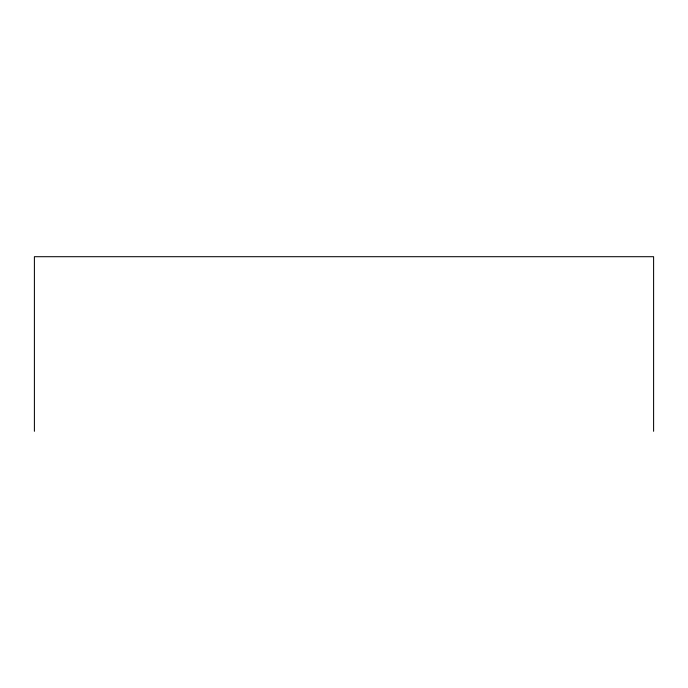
<?xml version="1.0" encoding="UTF-8"?>
<svg xmlns="http://www.w3.org/2000/svg" width="688" height="688" viewBox="0 0 688 688"><rect width="100%" height="100%" fill="white"/><g stroke="black" fill="none" stroke-linecap="round" stroke-linejoin="round"><path stroke-width="1.03" d="M653.6 431.299L653.6 256.701L34.4 256.701L34.4 431.299"/></g></svg>
